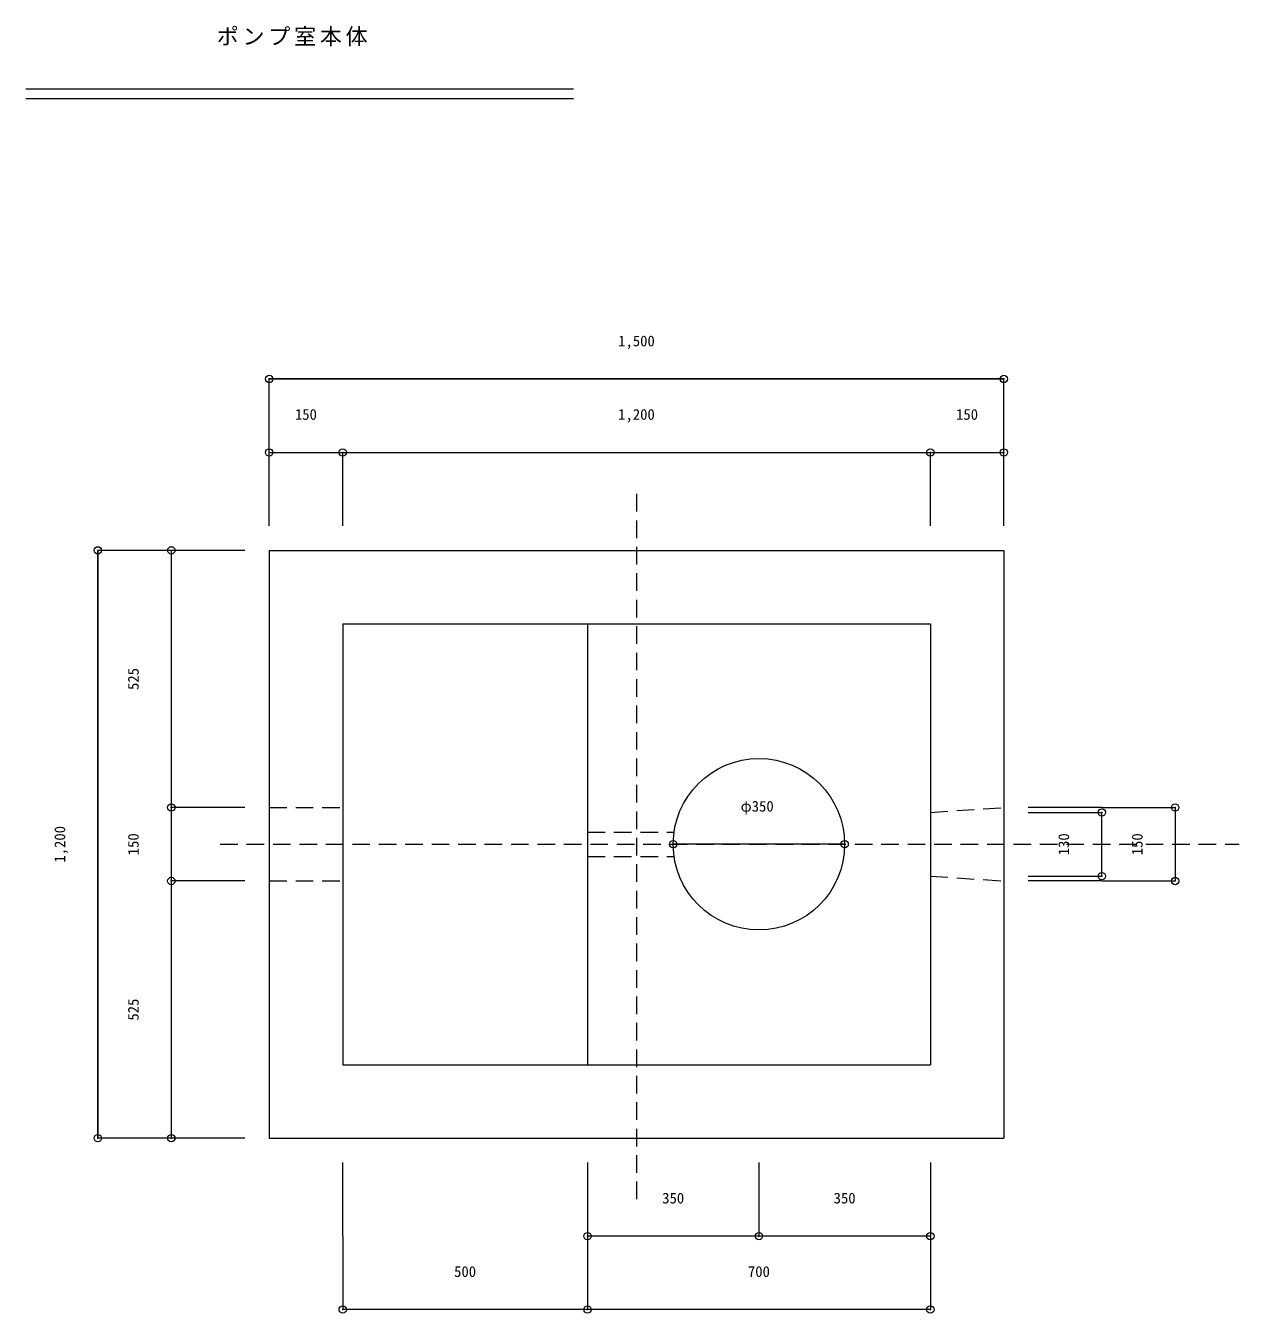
# Model space of a CAD drawing. Units: millimetres, scale not verified. Extents: x -5968 to 20773, y -4228 to 4228.
# Drawn here: x 15919 to 18397, y 647 to 3276 of the extents above; entities that cross this region are included whole.
import ezdxf
from ezdxf.enums import TextEntityAlignment as Align

# ---------------------------------------------------------------- set-up
doc = ezdxf.new("R2010")
doc.units = ezdxf.units.MM
doc.header["$LTSCALE"] = 30
doc.header["$PDMODE"] = 32
doc.header["$PDSIZE"] = 15
doc.linetypes.add('DASHED1', pattern=[1.8, 1.2, -0.6])
doc.layers.add('0-1_上床版ブロック', color=4, linetype='Continuous', lineweight=9)
doc.styles.add('ＭＳ ゴシック', font='')
doc.styles.get('ＭＳ ゴシック').set_extended_font_data('MS Gothic')

msp = doc.modelspace()

# ---------------------------------------------------------------- linework, layer by layer
at = {"layer": '0-1_上床版ブロック'}
for p, q in [((15918.72, 3146.9), (17037.55, 3146.9)), ((15918.72, 3126.9), (17037.55, 3126.9)), ((16415.95, 2554.56), (17915.95, 2554.56)), ((17915.95, 2554.56), (16415.95, 2554.56)), ((16415.95, 2404.56), (16415.95, 2554.56)), ((17915.95, 2404.56), (17915.95, 2554.56)), ((16415.95, 2404.56), (17915.95, 2404.56)), ((16415.95, 2404.56), (16565.95, 2404.56)), ((16415.95, 2254.56), (16415.95, 2404.56)), ((17915.95, 2254.56), (17915.95, 2404.56)), ((16065.95, 2204.56), (16065.95, 1004.56)), ((16065.95, 1004.56), (16065.95, 2204.56)), ((16215.95, 2204.56), (16065.95, 2204.56)), ((16215.95, 2204.56), (16215.95, 1004.56)), ((16215.95, 2204.56), (16215.95, 1679.56)), ((16365.95, 2204.56), (16215.95, 2204.56)), ((18115.95, 1679.56), (17965.95, 1679.56)), ((17965.95, 1669.56), (18115.95, 1669.56)), ((18115.95, 1679.56), (18265.95, 1679.56)), ((18115.95, 1539.56), (18115.95, 1669.56)), ((18265.95, 1679.56), (18265.95, 1529.56)), ((17590.95, 1604.56), (17240.95, 1604.56)), ((17965.95, 1539.56), (18115.95, 1539.56)), ((18115.95, 1529.56), (17965.95, 1529.56)), ((18115.95, 1529.56), (18265.95, 1529.56)), ((16215.95, 1004.56), (16065.95, 1004.56)), ((16365.95, 1004.56), (16215.95, 1004.56)), ((16565.95, 804.56), (16565.95, 954.56)), ((17065.95, 954.56), (17065.95, 804.56)), ((17765.95, 954.56), (17765.95, 804.56)), ((16565.95, 804.56), (16565.95, 654.56)), ((17765.95, 804.56), (17415.95, 804.56)), ((17765.95, 804.56), (17765.95, 654.56)), ((17765.95, 654.56), (17065.95, 654.56))]:
    msp.add_line(p, q, dxfattribs=at)
at = {"layer": '0-1_上床版ブロック', "linetype": 'DASHED1'}
for p, q in [((17165.95, 2319.72), (17165.95, 878.65)), ((16415.95, 1679.56), (16565.95, 1679.56)), ((17765.95, 1669.56), (17915.95, 1679.56)), ((16315.68, 1604.56), (18396.76, 1604.56)), ((17065.95, 1629.56), (17242.75, 1629.56)), ((17065.95, 1579.56), (17242.75, 1579.56)), ((16415.95, 1529.56), (16565.95, 1529.56)), ((17765.95, 1539.56), (17915.95, 1529.56))]:
    msp.add_line(p, q, dxfattribs=at)
at = {"layer": '0-1_上床版ブロック', "color": 3}
for p, q in [((16415.95, 2204.56), (17915.95, 2204.56)), ((16415.95, 2204.56), (16415.95, 1004.56)), ((17915.95, 2204.56), (17915.95, 1004.56)), ((16565.95, 2054.56), (16565.95, 1154.56)), ((16565.95, 2054.56), (17765.95, 2054.56)), ((17065.95, 2054.56), (17065.95, 1154.56)), ((17765.95, 2054.56), (17765.95, 1154.56)), ((16565.95, 1154.56), (17765.95, 1154.56)), ((16415.95, 1004.56), (17915.95, 1004.56))]:
    msp.add_line(p, q, dxfattribs=at)
at = {"layer": '0-1_上床版ブロック'}
for points in [[(16565.95, 2254.56), (16565.95, 2404.56), (17765.95, 2404.56)], [(17765.95, 2254.56), (17765.95, 2404.56), (17915.95, 2404.56)], [(16365.95, 1679.56), (16215.95, 1679.56), (16215.95, 1529.56)], [(16365.95, 1529.56), (16215.95, 1529.56), (16215.95, 1004.56)], [(17415.95, 954.56), (17415.95, 804.56), (17065.95, 804.56)], [(17065.95, 804.56), (17065.95, 654.56), (16565.95, 654.56)]]:
    msp.add_lwpolyline(points, dxfattribs=at)
at = {"layer": '0-1_上床版ブロック', "color": 3}
msp.add_circle((17415.95, 1604.56), 175, dxfattribs=at)
at = {"layer": '0-1_上床版ブロック'}
for p in [(16415.95, 2554.56), (17915.95, 2554.56), (16415.95, 2404.56), (16565.95, 2404.56), (17765.95, 2404.56), (17915.95, 2404.56), (16065.95, 2204.56), (16215.95, 2204.56), (16215.95, 1679.56), (18265.95, 1679.56), (18115.95, 1669.56), (17240.95, 1604.56), (17590.95, 1604.56), (16215.95, 1529.56), (18115.95, 1539.56), (18265.95, 1529.56), (16065.95, 1004.56), (16215.95, 1004.56), (17065.95, 804.56), (17415.95, 804.56), (17765.95, 804.56), (16565.95, 654.56), (17065.95, 654.56), (17765.95, 654.56)]:
    msp.add_point(p, dxfattribs=at)

# ---------------------------------------------------------------- texts
at = {"layer": '0-1_上床版ブロック', "style": 'ＭＳ ゴシック'}
for s, p in [('1,500', (17128.45, 2614.56)), ('150', (16468.45, 2464.56)), ('1,200', (17128.45, 2464.56)), ('150', (17818.45, 2464.56)), ('φ350', (17378.45, 1664.56)), ('350', (17218.45, 864.56)), ('350', (17568.45, 864.56)), ('500', (16793.45, 714.56)), ('700', (17393.45, 714.56))]:
    msp.add_text(s, height=21.99, dxfattribs=at).set_placement(p, align=Align.BOTTOM_LEFT)
for s, p in [('525', (16155.95, 1919.56)), ('1,200', (16005.95, 1567.06)), ('150', (16155.95, 1582.06)), ('130', (18055.95, 1582.06)), ('150', (18205.95, 1582.06)), ('525', (16155.95, 1244.56))]:
    msp.add_text(s, height=21.99, rotation=90, dxfattribs=at).set_placement(p, align=Align.BOTTOM_LEFT)
at = {"layer": '0-1_上床版ブロック', "color": 7, "insert": (16308.66, 3233.86), "char_height": 32.99, "attachment_point": 7, "style": 'ＭＳ ゴシック'}
msp.add_mtext('\\T1.17;ポンプ室本体', dxfattribs=at)

doc.saveas('drawing.dxf')
